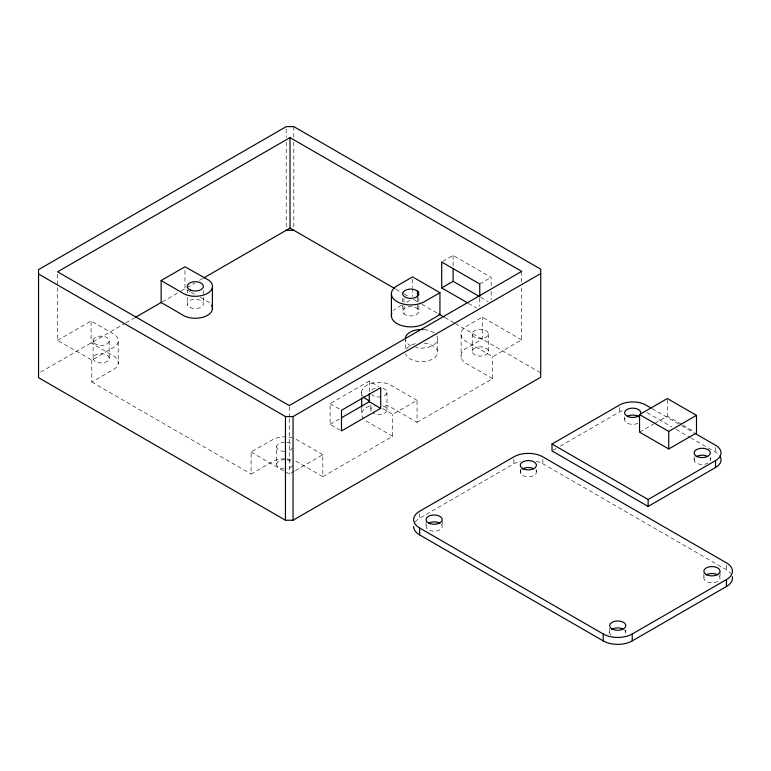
<?xml version="1.0" encoding="UTF-8"?>
<svg xmlns="http://www.w3.org/2000/svg" width="771" height="771" viewBox="0 0 771 771"><rect width="100%" height="100%" fill="white"/><g stroke="black" fill="none" stroke-linecap="round" stroke-linejoin="round"><path stroke-width="0.58" stroke-dasharray="3.85 2.89" d="M57.574 340.339L91.084 320.996L114.426 334.469A17.213 9.936 0 0 1 111.949 348.453L91.788 360.096L57.574 340.339L57.574 271.816M40.632 372.085L125.075 323.328M125.962 322.818L134.347 317.98M162.382 301.798L180.077 291.583M181.108 290.975L194.639 283.169M199.535 280.345L202.657 278.543M91.788 360.096L91.788 382.059L111.949 370.417A17.213 9.936 0 0 0 114.426 356.433L91.084 342.96L91.084 320.996M442.737 261.398L453.117 255.413L491.156 277.377L491.156 286.802M401.498 305.258L396.458 308.169A19.371 11.179 0 0 0 393.567 310.568M406.529 302.357L411.569 299.447M479.745 283.969L491.156 277.377M340.474 430.334L330.094 424.339L330.094 403.696L369.28 381.076L378.619 386.464M521.707 339.905L482.251 317.122L465.106 327.01A19.371 11.179 0 0 0 468.382 342.71L492.65 356.674L521.707 339.905L521.707 287.005M284.672 458.774A17.213 9.936 0 0 0 272.5 461.684L251.095 474.04L251.095 452.076L272.5 439.721A17.213 9.936 0 0 1 292.296 437.832M330.094 424.339L340.406 418.393M285.135 471.717L289.26 474.107L294.339 471.168M295.36 470.58L322.827 454.717L322.827 476.68L296.845 461.684A17.213 9.936 0 0 0 295.158 460.827M382.561 408.524L392.699 414.374L417.044 400.332L417.044 422.296L391.427 407.512A17.213 9.936 0 0 0 383.852 404.804M322.827 476.68L392.699 436.347L392.699 414.374M417.044 422.296L492.65 378.638L492.65 356.674M415.203 522.006A20.499 11.835 0 0 1 419.646 518.17L513.862 463.776A20.499 11.835 0 0 1 520.512 461.212M553.048 450.331L556.151 448.539M560.295 446.139L619.383 412.032A18.832 10.871 0 0 1 623.286 410.307M639.544 432.126L653.885 423.848M654.907 423.26L667.32 416.099L681.911 424.522M190.158 291.669L184.973 288.749L184.973 269.098M191.198 292.248L196.374 295.168M200.518 297.5L208.816 302.165A17.213 9.936 0 0 1 211.109 304.4M492.65 378.638L468.382 364.673A19.371 11.179 0 0 1 465.106 348.974L482.251 339.095L482.251 317.122M480.873 297.355L488.072 301.509M682.952 425.12L694.411 431.741M652.064 408.601L680.764 425.178M681.805 425.775L695.355 433.601M468.431 303.35L476.661 308.101M647.052 412.63L671.946 427.009M676.1 429.399L689.582 437.186M690.623 437.783L715.517 452.163A18.832 10.871 0 0 1 719.603 455.69M395.918 289.241L403.233 293.462M404.264 294.069L409.459 297.066M413.622 299.466L420.918 303.678M421.959 304.285L437.591 313.305M444.877 317.517L454.389 323.001M455.42 323.598L540.722 372.846M536.202 461.212A20.499 11.835 0 0 1 542.851 463.776L726.446 569.779A20.499 11.835 0 0 1 730.889 573.614M417.044 400.332L391.427 385.548A17.213 9.936 0 0 0 369.454 384.035A17.213 9.936 0 0 0 363.064 396.275M392.699 436.347L366.341 421.12A17.213 9.936 0 0 1 364.481 419.761M330.094 403.696L340.474 409.69M322.827 454.717L296.845 439.721A17.213 9.936 0 0 0 293.279 438.14M251.095 452.076L284.104 471.129M91.788 382.059L251.095 474.04M726.446 565.162L726.446 569.779M720.018 572.217L720.018 577.98M715.517 447.546L715.517 452.163M710.255 457.261L710.255 459.564M703.884 573.691L703.884 578.308M694.151 456.673L694.151 460.133M667.32 399.696L667.32 416.099M625.773 629.811L625.773 632.114M624.655 417.024L624.655 419.328M619.383 407.416L619.383 412.032M609.697 628.346L609.697 632.962M542.851 459.159L542.851 463.776M536.404 469.539L536.404 471.842M521.707 271.373L521.707 282.196M520.3 468.99L520.3 472.45M513.862 459.159L513.862 463.776M491.156 291.515L491.156 299.755M488.409 333.988L488.409 351.557M479.745 298.107L479.745 306.347M472.276 333.833L472.276 351.403M461.116 335.25L461.116 357.214M453.117 255.413L453.117 267.19M442.207 520.772L442.207 526.535M437.523 339.76L437.523 353.272M426.064 521.928L426.064 526.535M419.646 513.553L419.646 518.17M418.817 297.567L418.817 304.593M418.817 305.769L418.817 311.629M417.468 298.242L417.468 308.785M412.581 279.208L412.581 287.304M412.581 288.46L412.581 296.556M405.421 337.833L405.421 350.217M404.014 298.56L404.014 304.42M404.014 305.586L404.014 313.787M402.713 298.117L402.713 303.976M402.713 305.143L402.713 311.002M386.955 392.343L386.955 409.912M370.812 405.247L370.812 409.931M369.28 381.076L369.28 392.545M361.676 392.044L361.676 396.67M361.676 408.225L361.676 414.008M293.818 126.627L293.818 137.354M293.818 142.115L293.818 227.917M289.26 406.78L289.26 417.593M289.26 418.798L289.26 474.107M286.214 129.008L286.214 137.354M286.214 142.115L286.214 227.917M284.74 442.091A8.067 4.655 0 0 0 276.606 446.708L276.606 464.277A8.067 4.655 0 0 0 284.605 468.98M203.313 290.542L203.313 303.437M187.266 290.359L187.266 292.701M187.266 297.384L187.266 304.42M118.204 341.755L118.204 363.729M109.183 341.148A8.067 4.655 0 0 1 96.529 344.579A8.067 4.655 0 0 1 97.715 336.541A8.067 4.655 0 0 1 109.183 341.148L109.183 358.717A8.067 4.655 0 0 1 96.529 362.148A8.067 4.655 0 0 1 97.715 354.111A8.067 4.655 0 0 1 109.183 358.717M93.098 340.358L93.098 357.937M424.185 343.124A16.143 9.319 0 0 1 437.581 352.858A16.143 9.319 0 0 1 422.267 361.609A16.143 9.319 0 0 1 405.536 353.773M406.394 348.974A16.143 9.319 0 0 1 417.892 343.22M436.723 335.751A16.143 9.319 0 0 1 432.695 345.495A16.143 9.319 0 0 1 415.704 347.499M410.904 345.842A16.143 9.319 0 0 1 405.536 340.262M424.185 329.612A16.143 9.319 0 0 1 434.006 332.927M363.719 419.019A17.213 9.936 0 0 1 370.745 405.556M382.908 405.883A8.067 4.655 0 0 1 385.307 412.755A8.067 4.655 0 0 1 373.193 413.227M371.102 411.145A8.067 4.655 0 0 1 374.831 405.893M382.908 388.314A8.067 4.655 0 0 1 382.936 396.381M380.999 396.853A8.067 4.655 0 0 1 371.911 394.694M371.892 390.03A8.067 4.655 0 0 1 376.778 387.852M292.45 447.99A8.067 4.655 0 0 1 286.696 451.257M284.605 451.401A8.067 4.655 0 0 1 276.606 446.708M286.822 442.255A8.067 4.655 0 0 1 291.698 444.453M292.45 465.559A8.067 4.655 0 0 1 286.696 468.826M276.606 464.277A8.067 4.655 0 0 1 284.74 459.661M286.822 459.824A8.067 4.655 0 0 1 291.698 462.022M286.918 458.861A17.213 9.936 0 0 1 293.279 460.104M637.906 423.279A8.067 4.655 0 0 1 627.266 423.163A8.067 4.655 0 0 1 626.071 417.063M708.241 462.937A8.067 4.655 0 0 1 697.688 463.708A8.067 4.655 0 0 1 694.979 457.762M709.86 458.369A8.067 4.655 0 0 1 710.11 460.779M624.327 629.849A8.067 4.655 0 0 1 625.059 634.494M611.143 635.227A8.067 4.655 0 0 1 610.41 630.582M441.128 524.213A8.067 4.655 0 0 1 434.14 531.2A8.067 4.655 0 0 1 427.153 524.213M718.794 575.677A8.067 4.655 0 0 1 713.281 582.741A8.067 4.655 0 0 1 704.087 577.093M535.999 470.647A8.067 4.655 0 0 1 527.827 476.796A8.067 4.655 0 0 1 521.119 470.079M482.559 329.429L480.478 329.256A8.067 4.655 0 0 0 472.517 335.038L473.288 336.175A8.067 4.655 0 0 0 486.665 336.802A8.067 4.655 0 0 0 482.559 329.429M482.559 346.998L480.478 346.825A8.067 4.655 0 0 0 472.517 352.617L473.288 353.744A8.067 4.655 0 0 0 486.665 354.381A8.067 4.655 0 0 0 482.559 346.998M418.007 309.258L416.841 308.246A8.067 4.655 0 0 0 406.298 307.436A8.067 4.655 0 0 0 403.522 313.363L404.688 314.375A8.067 4.655 0 0 0 415.241 315.194A8.067 4.655 0 0 0 418.007 309.258M190.215 307.552A8.067 4.655 0 0 0 203.265 304.651A8.067 4.655 0 0 0 192.393 299.572A8.067 4.655 0 0 0 190.215 307.552"/><path stroke-width="1.16" d="M290.021 137.614L57.574 271.816L289.26 405.575L521.707 271.373L290.021 137.614L290.021 228.1L394.877 288.643M161.139 280.548L184.973 266.785L208.816 280.201A17.213 9.936 0 0 1 205.944 294.165A17.213 9.936 0 0 1 181.763 292.508L161.139 280.548L161.139 302.511L181.763 314.472A17.213 9.936 0 0 0 203.438 317.074A17.213 9.936 0 0 0 211.639 305.21M135.378 317.382L161.341 302.396M203.698 277.945L290.021 228.1M479.745 296.922L479.745 283.969L441.696 262.005L441.696 287.92L453.117 281.328L478.82 296.17M439.942 292.701L425.072 301.278A19.371 11.179 0 0 1 397.711 302.001A19.371 11.179 0 0 1 396.458 286.205L412.581 276.895L439.942 292.701L439.942 314.664L425.072 323.242A19.371 11.179 0 0 1 401.864 325.632A19.371 11.179 0 0 1 391.851 313.305M38.55 274.004L285.453 416.552L293.057 416.552L540.722 273.57M341.437 417.795L369.28 401.72L380.691 408.312L380.691 387.659L341.505 410.288L341.505 430.931L380.691 408.312M293.057 520.232L540.722 377.241L540.722 269.175L293.818 126.627L286.214 126.627L38.55 269.619L38.55 377.684L285.453 520.232L293.057 520.232L293.057 416.552M720.393 457.03A18.832 10.871 0 0 1 715.517 467.534L648.141 506.431L552.007 450.929L552.007 444.009L619.383 405.112A18.832 10.871 0 0 1 646.011 405.112L651.052 408.023M639.544 414.557L667.32 398.52L696.492 415.367L696.492 432.945L668.727 448.973L639.544 432.126L639.544 414.557L668.727 431.403L696.492 415.367M552.007 444.009L648.141 499.512L715.517 460.615A18.832 10.871 0 0 0 715.517 445.243L695.355 433.601M419.646 527.99L603.24 633.984A20.499 11.835 0 0 0 632.23 633.984L726.446 579.59A20.499 11.835 0 0 0 726.446 562.859L542.851 456.856A20.499 11.835 0 0 0 513.862 456.856L419.646 511.25A20.499 11.835 0 0 0 419.646 527.99L419.646 534.91L603.24 640.903A20.499 11.835 0 0 0 632.23 640.903L726.446 586.509A20.499 11.835 0 0 0 732.277 576.602M286.214 230.298L293.818 230.298M441.696 287.92L467.409 302.762M438.632 313.903L444.067 317.045M369.386 400.92L366.341 399.156A17.213 9.936 0 0 1 363.719 397.055M726.446 579.59L726.446 586.509M715.517 460.615L715.517 467.534M668.727 431.403L668.727 448.973M648.141 499.512L648.141 506.431M632.23 633.984L632.23 640.903M603.24 633.984L603.24 640.903M453.117 268.375L453.117 281.328M417.468 291.216L417.468 297.076M391.417 294.252L391.417 316.216M369.28 393.692L369.28 401.72M361.676 397.826L361.676 407.069M285.453 416.552L285.453 520.232M212.382 287.525L212.382 309.489M405.421 337.833A16.143 9.319 0 0 1 423.144 329.525M627.488 416.157A8.067 4.655 0 0 1 638.86 416.706M696.165 456.76A8.067 4.655 0 0 1 707.556 456.355M419.646 534.91A20.499 11.835 0 0 1 413.642 526.535M428.435 523.239A8.067 4.655 0 0 1 439.846 523.239M611.538 629.55A8.067 4.655 0 0 1 622.901 628.963M706.053 574.964A8.067 4.655 0 0 1 717.454 574.732M522.285 469.067A8.067 4.655 0 0 1 533.677 468.643M418.007 291.689L416.841 290.677A8.067 4.655 0 0 0 406.298 289.867A8.067 4.655 0 0 0 403.522 295.794L404.688 296.806A8.067 4.655 0 0 0 415.241 297.616A8.067 4.655 0 0 0 418.007 291.689M190.215 289.973A8.067 4.655 0 0 0 203.265 287.072A8.067 4.655 0 0 0 192.393 282.003A8.067 4.655 0 0 0 190.215 289.973M696.849 456.422A8.067 4.655 0 0 0 710.11 453.859A8.067 4.655 0 0 0 699.644 448.51A8.067 4.655 0 0 0 696.849 456.422M628.095 416.629A8.067 4.655 0 0 0 640.74 413.189A8.067 4.655 0 0 0 629.261 408.582A8.067 4.655 0 0 0 628.095 416.629M612.569 629.203A8.067 4.655 0 0 0 625.686 626.409A8.067 4.655 0 0 0 614.95 621.243A8.067 4.655 0 0 0 612.569 629.203M706.448 574.636A8.067 4.655 0 0 0 719.815 572.275A8.067 4.655 0 0 0 709.59 566.772A8.067 4.655 0 0 0 706.448 574.636M523.027 468.729A8.067 4.655 0 0 0 536.269 466.137A8.067 4.655 0 0 0 525.764 460.817A8.067 4.655 0 0 0 523.027 468.729M430.102 523.654A8.067 4.655 0 0 0 442.207 519.615A8.067 4.655 0 0 0 430.102 515.587A8.067 4.655 0 0 0 430.102 523.654"/></g></svg>
